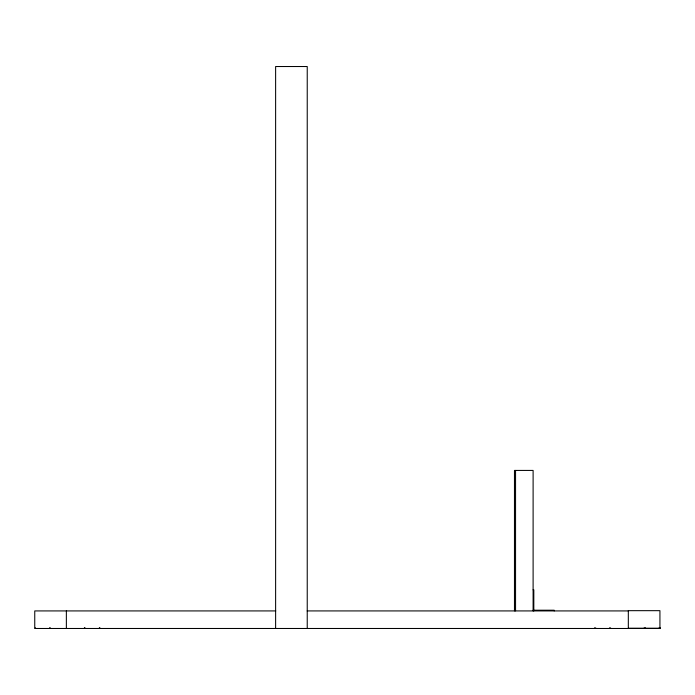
<?xml version="1.0" encoding="UTF-8"?>
<svg xmlns="http://www.w3.org/2000/svg" width="695" height="695" viewBox="0 0 695 695"><rect width="100%" height="100%" fill="white"/><g stroke="black" fill="none" stroke-linecap="round" stroke-linejoin="round"><path stroke-width="1.04" d="M533.108 589.846L533.812 589.846L533.812 610.922M533.091 610.219L554.184 610.219L554.184 610.922M275.741 610.922L34.75 610.922L34.75 628.48L660.25 628.48L660.25 627.776M307.199 610.922L628.323 610.922M628.323 628.237L659.929 628.237L659.929 610.67L628.323 610.67L628.323 628.48M659.155 627.776L659.155 628.48M645.351 627.776L645.351 628.48M644.256 627.776L644.256 628.48M610.575 627.776L610.575 628.48M609.48 627.776L609.48 628.48M595.676 627.776L595.676 628.48M594.581 627.776L594.581 628.48M533.108 610.922L533.108 470.428L514.474 470.428L514.474 610.922M515.551 470.428L515.551 610.922M307.233 628.48L307.233 66.52L275.62 66.52L275.62 628.48M99.898 627.776L99.898 628.48M99.324 627.776L99.324 628.48M84.999 627.776L84.999 628.48M84.425 627.776L84.425 628.48M66.364 610.922L66.364 628.48M50.231 627.776L50.231 628.48M49.649 627.776L49.649 628.48M35.323 627.776L35.323 628.48"/></g></svg>
